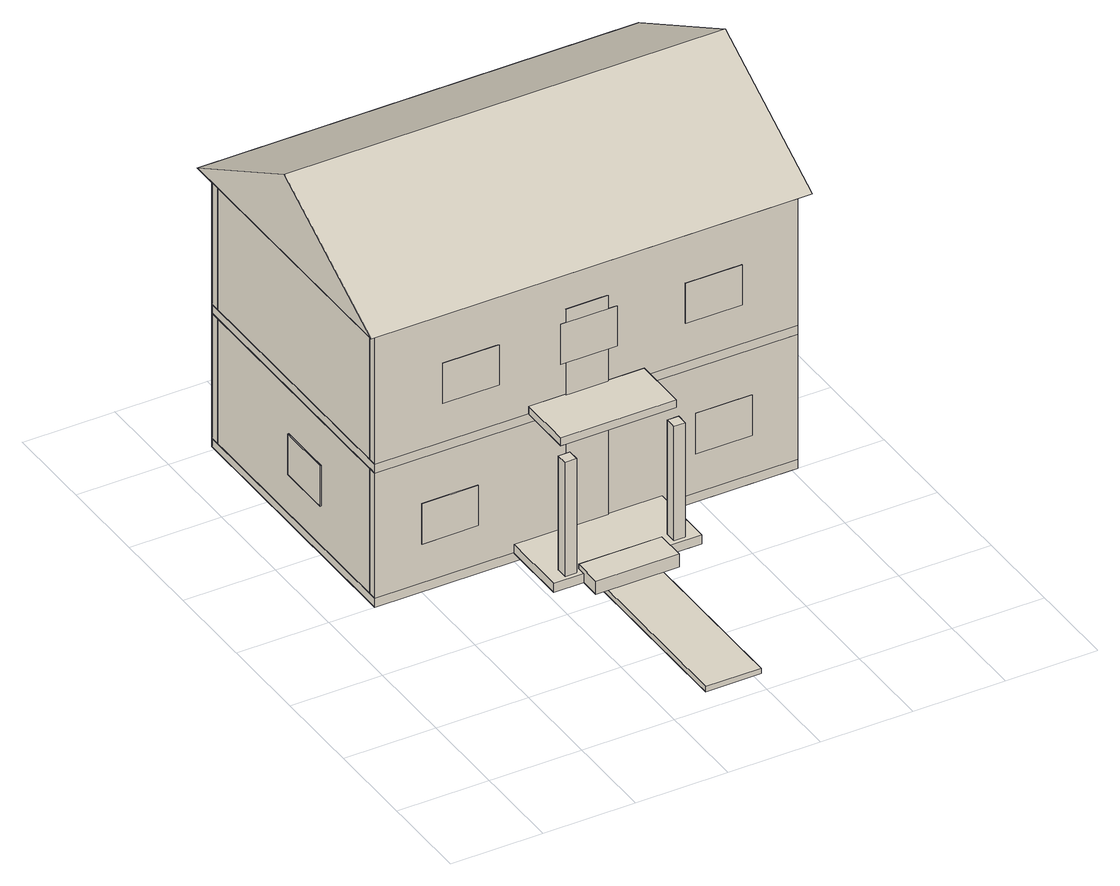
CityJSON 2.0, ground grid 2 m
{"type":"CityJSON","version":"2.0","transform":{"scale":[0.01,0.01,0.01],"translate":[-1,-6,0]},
"CityObjects":{
"building1":{"type":"Building","attributes":{"building_type":"residential","units":"metres","footprint_m":[9.14,6.1],"front_facing":"negative Y","storeys":2},"children":["building1-1","building1-2","building1-3","building1-4","building1-5","building1-6","building1-7","building1-8","building1-9","building1-10","building1-11","building1-12","building1-13","building1-14","building1-15","building1-16","building1-17","building1-18","building1-19","building1-20","building1-21","building1-22","building1-23","building1-24","building1-25","building1-26","building1-27","building1-28","building1-29","building1-30","building1-31","building1-32","building1-33","building1-34","building1-35","building1-36","building1-37","building1-38"]},
"building1-1":{"type":"BuildingPart","attributes":{"name":"Ground floor concrete slab","element_type":"slab","storey":"Ground Floor","dimensions_m":[9.14,6.1,0.2]},"parents":["building1"],"geometry":[{"type":"Solid","lod":"1","boundaries":[[[[0,1,2,3]],[[4,5,6,7]],[[0,4,7,1]],[[1,7,6,2]],[[2,6,5,3]],[[3,5,4,0]]]]}]},
"building1-2":{"type":"BuildingPart","attributes":{"name":"Ground floor front exterior wall","element_type":"wall","storey":"Ground Floor","dimensions_m":[9.14,0.203,2.85],"finish":"light cream"},"parents":["building1"],"geometry":[{"type":"Solid","lod":"1","boundaries":[[[[4,7,8,9]],[[10,11,12,13]],[[4,10,13,7]],[[7,13,12,8]],[[8,12,11,9]],[[9,11,10,4]]]]}]},
"building1-3":{"type":"BuildingPart","attributes":{"name":"Ground floor rear exterior wall","element_type":"wall","storey":"Ground Floor","dimensions_m":[9.14,0.203,2.85],"finish":"light cream"},"parents":["building1"],"geometry":[{"type":"Solid","lod":"1","boundaries":[[[[14,15,6,5]],[[16,17,18,19]],[[14,16,19,15]],[[15,19,18,6]],[[6,18,17,5]],[[5,17,16,14]]]]}]},
"building1-4":{"type":"BuildingPart","attributes":{"name":"Ground floor left exterior wall","element_type":"wall","storey":"Ground Floor","dimensions_m":[6.1,0.203,2.85],"finish":"light cream"},"parents":["building1"],"geometry":[{"type":"Solid","lod":"1","boundaries":[[[[20,21,5,4]],[[22,10,17,23]],[[20,22,23,21]],[[21,23,17,5]],[[5,17,10,4]],[[4,10,22,20]]]]}]},
"building1-5":{"type":"BuildingPart","attributes":{"name":"Ground floor right exterior wall","element_type":"wall","storey":"Ground Floor","dimensions_m":[6.1,0.203,2.85],"finish":"light cream"},"parents":["building1"],"geometry":[{"type":"Solid","lod":"1","boundaries":[[[[7,6,24,25]],[[13,26,27,18]],[[7,13,18,6]],[[6,18,27,24]],[[24,27,26,25]],[[25,26,13,7]]]]}]},
"building1-6":{"type":"BuildingPart","attributes":{"name":"Living room and bedroom partition","element_type":"wall","storey":"Ground Floor","dimensions_m":[5.8,0.12,2.85]},"parents":["building1"],"geometry":[{"type":"Solid","lod":"1","boundaries":[[[[28,29,30,31]],[[32,33,34,35]],[[28,32,35,29]],[[29,35,34,30]],[[30,34,33,31]],[[31,33,32,28]]]]}]},
"building1-7":{"type":"BuildingPart","attributes":{"name":"Kitchen partition","element_type":"wall","storey":"Ground Floor","dimensions_m":[5.69,0.12,2.85]},"parents":["building1"],"geometry":[{"type":"Solid","lod":"1","boundaries":[[[[36,37,38,39]],[[40,41,42,43]],[[36,40,43,37]],[[37,43,42,38]],[[38,42,41,39]],[[39,41,40,36]]]]}]},
"building1-8":{"type":"BuildingPart","attributes":{"name":"Main entrance door","element_type":"door","storey":"Ground Floor","dimensions_m":[0.914,0.08,2.13],"finish":"brown","note":"3 ft wide by 7 ft tall"},"parents":["building1"],"geometry":[{"type":"Solid","lod":"1","boundaries":[[[[44,45,46,47]],[[48,49,50,51]],[[44,48,51,45]],[[45,51,50,46]],[[46,50,49,47]],[[47,49,48,44]]]]}]},
"building1-9":{"type":"BuildingPart","attributes":{"name":"Front window left of entrance","element_type":"window","storey":"Ground Floor","dimensions_m":[1.22,0.08,0.914],"sill_height_m":0.914,"frame":"white"},"parents":["building1"],"geometry":[{"type":"Solid","lod":"1","boundaries":[[[[52,53,54,55]],[[56,57,58,59]],[[52,56,59,53]],[[53,59,58,54]],[[54,58,57,55]],[[55,57,56,52]]]]}]},
"building1-10":{"type":"BuildingPart","attributes":{"name":"Front window right of entrance","element_type":"window","storey":"Ground Floor","dimensions_m":[1.22,0.08,0.914],"sill_height_m":0.914,"frame":"white"},"parents":["building1"],"geometry":[{"type":"Solid","lod":"1","boundaries":[[[[60,61,62,63]],[[64,65,66,67]],[[60,64,67,61]],[[61,67,66,62]],[[62,66,65,63]],[[63,65,64,60]]]]}]},
"building1-11":{"type":"BuildingPart","attributes":{"name":"Left side window","element_type":"window","storey":"Ground Floor","dimensions_m":[0.08,1.22,0.914],"sill_height_m":0.914,"frame":"white"},"parents":["building1"],"geometry":[{"type":"Solid","lod":"1","boundaries":[[[[68,69,70,71]],[[72,73,74,75]],[[68,72,75,69]],[[69,75,74,70]],[[70,74,73,71]],[[71,73,72,68]]]]}]},
"building1-12":{"type":"BuildingPart","attributes":{"name":"Right side window","element_type":"window","storey":"Ground Floor","dimensions_m":[0.08,1.22,0.914],"sill_height_m":0.914,"frame":"white"},"parents":["building1"],"geometry":[{"type":"Solid","lod":"1","boundaries":[[[[76,77,78,79]],[[80,81,82,83]],[[76,80,83,77]],[[77,83,82,78]],[[78,82,81,79]],[[79,81,80,76]]]]}]},
"building1-13":{"type":"BuildingInstallation","attributes":{"name":"L stair lower flight","element_type":"stair","storey":"Ground Floor","dimensions_m":[2.4,0.9,1.45],"form":"ramped stair flight"},"parents":["building1"],"geometry":[{"type":"Solid","lod":"1","boundaries":[[[[84,85,86,87]],[[84,87,88]],[[85,89,86]],[[87,86,89,88]],[[84,88,89,85]]]]}]},
"building1-14":{"type":"BuildingInstallation","attributes":{"name":"L stair upper flight","element_type":"stair","storey":"Ground Floor","dimensions_m":[2.2,0.9,1.45],"form":"ramped stair flight turned 90 degrees"},"parents":["building1"],"geometry":[{"type":"Solid","lod":"1","boundaries":[[[[90,91,92,93]],[[90,93,94]],[[91,95,92]],[[93,92,95,94]],[[90,94,95,91]]]]}]},
"building1-15":{"type":"BuildingInstallation","attributes":{"name":"Stair landing","element_type":"stair","storey":"Ground Floor","dimensions_m":[1,1,0.16]},"parents":["building1"],"geometry":[{"type":"Solid","lod":"1","boundaries":[[[[96,97,98,99]],[[100,101,102,103]],[[96,100,103,97]],[[97,103,102,98]],[[98,102,101,99]],[[99,101,100,96]]]]}]},
"building1-16":{"type":"BuildingInstallation","attributes":{"name":"Light grey stair handrail left","element_type":"other","storey":"Ground Floor","finish":"light grey metal"},"parents":["building1"],"geometry":[{"type":"Solid","lod":"1","boundaries":[[[[104,105,106,107]],[[108,109,110,111]],[[104,108,111,105]],[[105,111,110,106]],[[106,110,109,107]],[[107,109,108,104]]]]}]},
"building1-17":{"type":"BuildingInstallation","attributes":{"name":"Light grey stair handrail right","element_type":"other","storey":"Ground Floor","finish":"light grey metal"},"parents":["building1"],"geometry":[{"type":"Solid","lod":"1","boundaries":[[[[112,113,114,115]],[[116,117,118,119]],[[112,116,119,113]],[[113,119,118,114]],[[114,118,117,115]],[[115,117,116,112]]]]}]},
"building1-18":{"type":"BuildingPart","attributes":{"name":"First floor intermediate slab","element_type":"slab","storey":"First Floor","dimensions_m":[9.14,6.1,0.2],"note":"Slab shown as a full plate; stair opening is represented by the stair geometry"},"parents":["building1"],"geometry":[{"type":"Solid","lod":"1","boundaries":[[[[10,13,18,17]],[[120,121,122,123]],[[10,120,123,13]],[[13,123,122,18]],[[18,122,121,17]],[[17,121,120,10]]]]}]},
"building1-19":{"type":"BuildingPart","attributes":{"name":"Front balcony slab","element_type":"slab","storey":"First Floor","dimensions_m":[2.5,1.2,0.18]},"parents":["building1"],"geometry":[{"type":"Solid","lod":"1","boundaries":[[[[124,125,126,127]],[[128,129,130,131]],[[124,128,131,125]],[[125,131,130,126]],[[126,130,129,127]],[[127,129,128,124]]]]}]},
"building1-20":{"type":"BuildingPart","attributes":{"name":"First floor front exterior wall","element_type":"wall","storey":"First Floor","dimensions_m":[9.14,0.203,3.05],"finish":"light cream"},"parents":["building1"],"geometry":[{"type":"Solid","lod":"1","boundaries":[[[[120,123,132,133]],[[134,135,136,137]],[[120,134,137,123]],[[123,137,136,132]],[[132,136,135,133]],[[133,135,134,120]]]]}]},
"building1-21":{"type":"BuildingPart","attributes":{"name":"First floor rear exterior wall","element_type":"wall","storey":"First Floor","dimensions_m":[9.14,0.203,3.05],"finish":"light cream"},"parents":["building1"],"geometry":[{"type":"Solid","lod":"1","boundaries":[[[[138,139,122,121]],[[140,141,142,143]],[[138,140,143,139]],[[139,143,142,122]],[[122,142,141,121]],[[121,141,140,138]]]]}]},
"building1-22":{"type":"BuildingPart","attributes":{"name":"First floor left exterior wall","element_type":"wall","storey":"First Floor","dimensions_m":[6.1,0.203,3.05],"finish":"light cream"},"parents":["building1"],"geometry":[{"type":"Solid","lod":"1","boundaries":[[[[144,145,121,120]],[[146,134,141,147]],[[144,146,147,145]],[[145,147,141,121]],[[121,141,134,120]],[[120,134,146,144]]]]}]},
"building1-23":{"type":"BuildingPart","attributes":{"name":"First floor right exterior wall","element_type":"wall","storey":"First Floor","dimensions_m":[6.1,0.203,3.05],"finish":"light cream"},"parents":["building1"],"geometry":[{"type":"Solid","lod":"1","boundaries":[[[[123,122,148,149]],[[137,150,151,142]],[[123,137,142,122]],[[122,142,151,148]],[[148,151,150,149]],[[149,150,137,123]]]]}]},
"building1-24":{"type":"BuildingPart","attributes":{"name":"First floor front window left","element_type":"window","storey":"First Floor","dimensions_m":[1.22,0.08,0.914],"frame":"white"},"parents":["building1"],"geometry":[{"type":"Solid","lod":"1","boundaries":[[[[152,153,154,155]],[[156,157,158,159]],[[152,156,159,153]],[[153,159,158,154]],[[154,158,157,155]],[[155,157,156,152]]]]}]},
"building1-25":{"type":"BuildingPart","attributes":{"name":"First floor front window center","element_type":"window","storey":"First Floor","dimensions_m":[1.22,0.08,0.914],"frame":"white"},"parents":["building1"],"geometry":[{"type":"Solid","lod":"1","boundaries":[[[[160,161,162,163]],[[164,165,166,167]],[[160,164,167,161]],[[161,167,166,162]],[[162,166,165,163]],[[163,165,164,160]]]]}]},
"building1-26":{"type":"BuildingPart","attributes":{"name":"First floor front window right","element_type":"window","storey":"First Floor","dimensions_m":[1.22,0.08,0.914],"frame":"white"},"parents":["building1"],"geometry":[{"type":"Solid","lod":"1","boundaries":[[[[168,169,170,171]],[[172,173,174,175]],[[168,172,175,169]],[[169,175,174,170]],[[170,174,173,171]],[[171,173,172,168]]]]}]},
"building1-27":{"type":"BuildingPart","attributes":{"name":"Balcony access door","element_type":"door","storey":"First Floor","dimensions_m":[0.914,0.08,2.13],"finish":"brown"},"parents":["building1"],"geometry":[{"type":"Solid","lod":"1","boundaries":[[[[176,177,178,179]],[[180,181,182,183]],[[176,180,183,177]],[[177,183,182,178]],[[178,182,181,179]],[[179,181,180,176]]]]}]},
"building1-28":{"type":"BuildingPart","attributes":{"name":"Pitched roof with dark grey tiles","element_type":"roof","storey":"Roof","dimensions_m":[9.54,6.5,1.8],"finish":"dark grey tiles"},"parents":["building1"],"geometry":[{"type":"Solid","lod":"2","boundaries":[[[[184,185,186,187]],[[184,187,188,189]],[[185,189,188,186]],[[184,189,185]],[[187,186,188]]]]}]},
"building1-29":{"type":"BuildingPart","attributes":{"name":"Front porch slab","element_type":"slab","storey":"Ground Floor","dimensions_m":[3.2,1.5,0.2]},"parents":["building1"],"geometry":[{"type":"Solid","lod":"1","boundaries":[[[[190,191,192,193]],[[194,195,196,197]],[[190,194,197,191]],[[191,197,196,192]],[[192,196,195,193]],[[193,195,194,190]]]]}]},
"building1-30":{"type":"BuildingPart","attributes":{"name":"Left porch support column","element_type":"column","storey":"Ground Floor","dimensions_m":[0.25,0.25,2.8]},"parents":["building1"],"geometry":[{"type":"Solid","lod":"1","boundaries":[[[[198,199,200,201]],[[202,203,204,205]],[[198,202,205,199]],[[199,205,204,200]],[[200,204,203,201]],[[201,203,202,198]]]]}]},
"building1-31":{"type":"BuildingPart","attributes":{"name":"Right porch support column","element_type":"column","storey":"Ground Floor","dimensions_m":[0.25,0.25,2.8]},"parents":["building1"],"geometry":[{"type":"Solid","lod":"1","boundaries":[[[[206,207,208,209]],[[210,211,212,213]],[[206,210,213,207]],[[207,213,212,208]],[[208,212,211,209]],[[209,211,210,206]]]]}]},
"building1-32":{"type":"BuildingPart","attributes":{"name":"Two shallow entry steps","element_type":"slab","storey":"Ground Floor","dimensions_m":[1.8,0.65,0.3],"step_count":2},"parents":["building1"],"geometry":[{"type":"Solid","lod":"1","boundaries":[[[[214,215,216,217]],[[218,219,220,221]],[[214,218,221,215]],[[215,221,220,216]],[[216,220,219,217]],[[217,219,218,214]]]]}]},
"building1-33":{"type":"BuildingPart","attributes":{"name":"Short front entrance pathway","element_type":"other","storey":"Ground Floor","dimensions_m":[1.2,4,0.12],"finish":"light grey paving"},"parents":["building1"],"geometry":[{"type":"Solid","lod":"1","boundaries":[[[[222,223,224,225]],[[226,227,228,229]],[[222,226,229,223]],[[223,229,228,224]],[[224,228,227,225]],[[225,227,226,222]]]]}]},
"building1-34":{"type":"BuildingPart","attributes":{"name":"Ground floor bedroom door","element_type":"door","storey":"Ground Floor","dimensions_m":[0.85,0.08,2.1],"finish":"brown"},"parents":["building1"],"geometry":[{"type":"Solid","lod":"1","boundaries":[[[[230,231,232,233]],[[234,235,236,237]],[[230,234,237,231]],[[231,237,236,232]],[[232,236,235,233]],[[233,235,234,230]]]]}]},
"building1-35":{"type":"BuildingPart","attributes":{"name":"Ground floor kitchen doorway","element_type":"door","storey":"Ground Floor","dimensions_m":[0.85,0.08,2.1],"finish":"brown"},"parents":["building1"],"geometry":[{"type":"Solid","lod":"1","boundaries":[[[[238,239,240,241]],[[242,243,244,245]],[[238,242,245,239]],[[239,245,244,240]],[[240,244,243,241]],[[241,243,242,238]]]]}]},
"building1-36":{"type":"BuildingPart","attributes":{"name":"Living room spatial volume","element_type":"room","storey":"Ground Floor","dimensions_m":[4,3.2,2.7],"representation":"transparent room volume"},"parents":["building1"],"geometry":[{"type":"Solid","lod":"1","boundaries":[[[[246,247,248,249]],[[250,251,252,253]],[[246,250,253,247]],[[247,253,252,248]],[[248,252,251,249]],[[249,251,250,246]]]]}]},
"building1-37":{"type":"BuildingPart","attributes":{"name":"Bedroom spatial volume","element_type":"room","storey":"Ground Floor","dimensions_m":[3.2,2.4,2.7],"representation":"transparent room volume"},"parents":["building1"],"geometry":[{"type":"Solid","lod":"1","boundaries":[[[[254,255,256,257]],[[258,259,260,261]],[[254,258,261,255]],[[255,261,260,256]],[[256,260,259,257]],[[257,259,258,254]]]]}]},
"building1-38":{"type":"BuildingPart","attributes":{"name":"Kitchen spatial volume","element_type":"room","storey":"Ground Floor","dimensions_m":[2.8,4.8,2.7],"representation":"transparent room volume"},"parents":["building1"],"geometry":[{"type":"Solid","lod":"1","boundaries":[[[[262,263,264,265]],[[266,267,268,269]],[[262,266,269,263]],[[263,269,268,264]],[[264,268,267,265]],[[265,267,266,262]]]]}]}
},
"vertices":[
[100,600,0],[1014,600,0],[1014,1210,0],[100,1210,0],[100,600,20],[100,1210,20],[1014,1210,20],[1014,600,20],
[1014,620,20],[100,620,20],[100,600,305],[100,620,305],[1014,620,305],[1014,600,305],
[100,1189,20],[1014,1189,20],[100,1189,305],[100,1210,305],[1014,1210,305],[1014,1189,305],
[120,600,20],[120,1210,20],[120,600,305],[120,1210,305],
[994,1210,20],[994,600,20],[994,600,305],[994,1210,305],
[120,955,20],[700,955,20],[700,967,20],[120,967,20],[120,955,305],[120,967,305],[700,967,305],[700,955,305],
[712,620,20],[712,1189,20],[700,1189,20],[700,620,20],[712,620,305],[700,620,305],[700,1189,305],[712,1189,305],
[512,597,20],[603,597,20],[603,605,20],[512,605,20],[512,597,233],[512,605,233],[603,605,233],[603,597,233],
[200,597,111],[322,597,111],[322,605,111],[200,605,111],[200,597,203],[200,605,203],[322,605,203],[322,597,203],
[792,597,111],[914,597,111],[914,605,111],[792,605,111],[792,597,203],[792,605,203],[914,605,203],[914,597,203],
[97,800,111],[105,800,111],[105,922,111],[97,922,111],[97,800,203],[97,922,203],[105,922,203],[105,800,203],
[1017,940,111],[1025,940,111],[1025,1062,111],[1017,1062,111],[1017,940,203],[1017,1062,203],[1025,1062,203],[1025,940,203],
[220,700,20],[220,790,20],[460,790,20],[460,700,20],[460,700,165],[460,790,165],
[450,800,165],[360,800,165],[360,1020,165],[450,1020,165],[450,1020,310],[360,1020,310],
[410,770,165],[510,770,165],[510,870,165],[410,870,165],[410,770,181],[410,870,181],[510,870,181],[510,770,181],
[220,697,100],[470,697,100],[470,703,100],[220,703,100],[220,697,108],[220,703,108],[470,703,108],[470,697,108],
[220,787,165],[470,787,165],[470,793,165],[220,793,165],[220,787,173],[220,793,173],[470,793,173],[470,787,173],
[100,600,325],[100,1210,325],[1014,1210,325],[1014,600,325],
[432,480,325],[682,480,325],[682,600,325],[432,600,325],[432,480,343],[432,600,343],[682,600,343],[682,480,343],
[1014,620,325],[100,620,325],[100,600,630],[100,620,630],[1014,620,630],[1014,600,630],
[100,1189,325],[1014,1189,325],[100,1189,630],[100,1210,630],[1014,1210,630],[1014,1189,630],
[120,600,325],[120,1210,325],[120,600,630],[120,1210,630],
[994,1210,325],[994,600,325],[994,600,630],[994,1210,630],
[245,597,416],[367,597,416],[367,605,416],[245,605,416],[245,597,507],[245,605,507],[367,605,507],[367,597,507],
[500,597,416],[622,597,416],[622,605,416],[500,605,416],[500,597,507],[500,605,507],[622,605,507],[622,597,507],
[770,597,416],[892,597,416],[892,605,416],[770,605,416],[770,597,507],[770,605,507],[892,605,507],[892,597,507],
[512,597,325],[603,597,325],[603,605,325],[512,605,325],[512,597,538],[512,605,538],[603,605,538],[603,597,538],
[80,580,630],[80,1230,630],[1034,1230,630],[1034,580,630],[1034,905,810],[80,905,810],
[400,450,20],[720,450,20],[720,600,20],[400,600,20],[400,450,40],[400,600,40],[720,600,40],[720,450,40],
[430,460,20],[455,460,20],[455,485,20],[430,485,20],[430,460,300],[430,485,300],[455,485,300],[455,460,300],
[665,460,20],[690,460,20],[690,485,20],[665,485,20],[665,460,300],[665,485,300],[690,485,300],[690,460,300],
[465,405,20],[645,405,20],[645,470,20],[465,470,20],[465,405,50],[465,470,50],[645,470,50],[645,405,50],
[497,50,0],[617,50,0],[617,450,0],[497,450,0],[497,50,12],[497,450,12],[617,450,12],[617,50,12],
[300,952,20],[385,952,20],[385,960,20],[300,960,20],[300,952,230],[300,960,230],[385,960,230],[385,952,230],
[690,650,20],[775,650,20],[775,658,20],[690,658,20],[690,650,230],[690,658,230],[775,658,230],[775,650,230],
[130,630,20],[530,630,20],[530,950,20],[130,950,20],[130,630,290],[130,950,290],[530,950,290],[530,630,290],
[140,980,20],[460,980,20],[460,1220,20],[140,1220,20],[140,980,290],[140,1220,290],[460,1220,290],[460,980,290],
[710,640,20],[990,640,20],[990,1120,20],[710,1120,20],[710,640,290],[710,1120,290],[990,1120,290],[990,640,290]
]}
